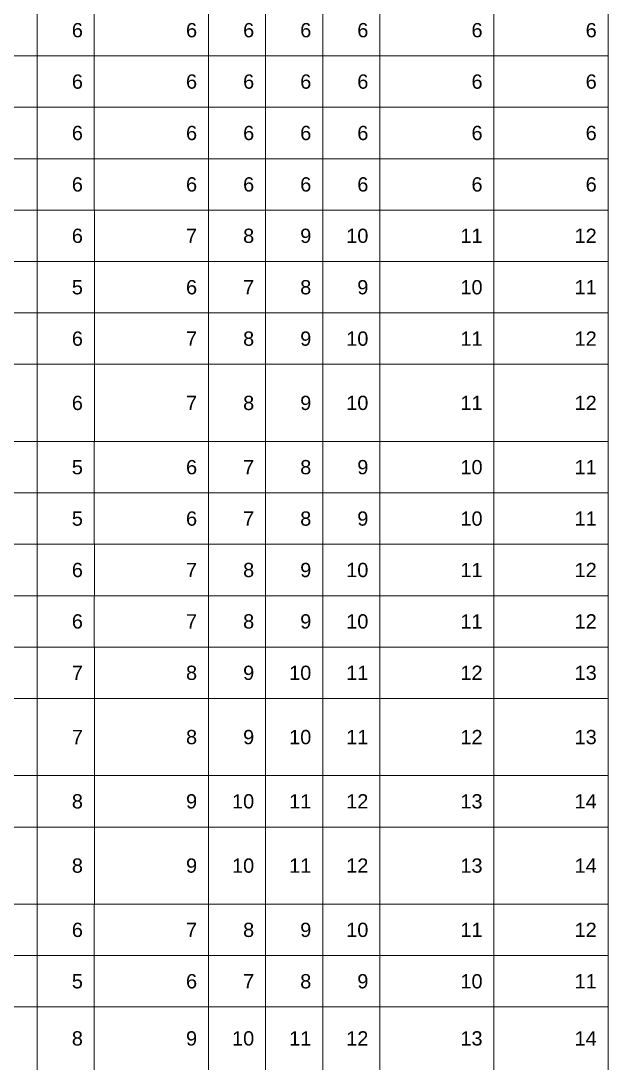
# Model space of a CAD drawing. Header units: millimetres. Extents: x -247377 to 927516, y -864259 to 155594.
# Drawn here: x -171207 to -166064, y 133856 to 142980 of the extents above; entities that cross this region are included whole.
import ezdxf
from ezdxf.enums import TextEntityAlignment as Align

# ---------------------------------------------------------------- set-up
doc = ezdxf.new("R2010")
doc.units = ezdxf.units.MM
doc.header["$MEASUREMENT"] = 0
for name, color, linetype, lineweight in [('kata_net khung', 3, 'Continuous', 20), ('kata_text', 7, 'Continuous', 30), ('NDC_S_VN TEXT', 7, 'Continuous', 20), ('NDC_Table', 3, 'Continuous', 20)]:
    doc.layers.add(name, color=color, linetype=linetype, lineweight=lineweight)
doc.styles.add('ARIAL', font='arial.ttf', dxfattribs={"width": 0.8})
doc.styles.add('kata_text', font='arial.ttf', dxfattribs={"width": 0.8})

# ---------------------------------------------------------------- blocks, each defined once
blk = doc.blocks.new('dang03')
at = {"layer": 'kata_net khung'}
for p, q in [((7405, 0), (7405, -900)), ((8405, 0), (8405, -900)), ((10405, 0), (10405, -900)), ((11405, 0), (11405, -900)), ((12405, 0), (12405, -900)), ((13405, 0), (13405, -900)), ((15405, 0), (15405, -900)), ((17405, 0), (17405, -900)), ((1405, -900), (17405, -900))]:
    blk.add_line(p, q, dxfattribs=at)
at = {"layer": 'kata_text', "style": 'kata_text'}
blk.add_attdef('09', text='', height=200, rotation=90, dxfattribs=at).set_placement((3073, -150), align=Align.MIDDLE_RIGHT)
for tag, p in [('10', (2205, -450)), ('07', (8205, -450)), ('06', (10205, -450)), ('05', (11205, -450)), ('04', (12205, -450)), ('03', (13205, -450)), ('02', (15205, -450)), ('01', (17205, -450))]:
    blk.add_attdef(tag, text='', height=250, dxfattribs=at).set_placement(p, align=Align.MIDDLE_RIGHT)
blk.add_attdef('08', text='', height=200, dxfattribs=at).set_placement((4920, -425), align=Align.MIDDLE_CENTER)
blk = doc.blocks.new('dang04')
at = {"layer": 'NDC_Table'}
for p, q in [((7405, 0), (7405, -900)), ((8405, 0), (8405, -900)), ((10405, 0), (10405, -900)), ((11405, 0), (11405, -900)), ((12405, 0), (12405, -900)), ((13405, 0), (13405, -900)), ((15405, 0), (15405, -900)), ((17405, 0), (17405, -900)), ((1405, -900), (17405, -900))]:
    blk.add_line(p, q, dxfattribs=at)
at = {"layer": 'NDC_S_VN TEXT', "style": 'ARIAL'}
for p in [(3073, -150), (6733, -150)]:
    blk.add_attdef('D03', text='', height=200, rotation=90, dxfattribs=at).set_placement(p, align=Align.MIDDLE_RIGHT)
for p in [(2205, -450), (8205, -450), (10205, -450), (11205, -450), (12205, -450), (13205, -450), (15205, -450), (17205, -450)]:
    blk.add_attdef('D03', text='', height=250, dxfattribs=at).set_placement(p, align=Align.MIDDLE_RIGHT)
blk.add_attdef('D03', text='', height=200, dxfattribs=at).set_placement((4920, -425), align=Align.MIDDLE_CENTER)
blk = doc.blocks.new('dang05')
at = {"layer": 'kata_net khung'}
for p, q in [((7405, 0), (7405, -900)), ((8405, 0), (8405, -900)), ((10405, 0), (10405, -900)), ((11405, 0), (11405, -900)), ((12405, 0), (12405, -900)), ((13405, 0), (13405, -900)), ((15405, 0), (15405, -900)), ((17405, 0), (17405, -900)), ((1405, -900), (17405, -900))]:
    blk.add_line(p, q, dxfattribs=at)
at = {"layer": 'kata_text', "style": 'kata_text'}
for tag, height, p in [('D03', 250, (2205, -450)), ('D03', 250, (8205, -450)), ('D03', 250, (10205, -450)), ('D03', 250, (11205, -450)), ('D03', 250, (12205, -450)), ('D03', 250, (13205, -450)), ('D03', 250, (15205, -450)), ('D03', 250, (17205, -450)), ('0000', 200, (4195, -654))]:
    blk.add_attdef(tag, text='', height=height, dxfattribs=at).set_placement(p, align=Align.MIDDLE_RIGHT)
blk.add_attdef('D03', text='', height=200, dxfattribs=at).set_placement((5020, -425), align=Align.MIDDLE_CENTER)
blk.add_attdef('1000', text='', height=200, rotation=90, dxfattribs=at).set_placement((5933, -173), align=Align.MIDDLE_RIGHT)
blk = doc.blocks.new('dang06')
at = {"layer": 'kata_net khung'}
for p, q in [((7405.3, 0), (7405.3, -900)), ((8405.3, 0), (8405.3, -900)), ((10405.3, 0), (10405.3, -900)), ((11405.3, 0), (11405.3, -900)), ((12405.3, 0), (12405.3, -900)), ((13405.3, 0), (13405.3, -900)), ((15405.3, 0), (15405.3, -900)), ((17405.3, 0), (17405.3, -900)), ((1405.3, -900), (17405.3, -900))]:
    blk.add_line(p, q, dxfattribs=at)
at = {"layer": 'kata_text', "style": 'kata_text'}
for tag, height, p in [('005', 150, (4327.4, -115.5)), ('001', 250, (2205.3, -450)), ('002', 200, (4031.1, -405.7)), ('006', 250, (8205.3, -450)), ('007', 250, (10205.3, -450)), ('008', 250, (11205.3, -450)), ('009', 250, (12205.3, -450)), ('010', 250, (13205.3, -449.7)), ('011', 250, (15205.3, -450)), ('012', 250, (17205.3, -450))]:
    blk.add_attdef(tag, text='', height=height, dxfattribs=at).set_placement(p, align=Align.MIDDLE_RIGHT)
blk.add_attdef('003', text='', height=200, dxfattribs=at).set_placement((4905.3, -450), align=Align.MIDDLE_CENTER)
blk.add_attdef('004', text='', height=200, rotation=38, dxfattribs=at).set_placement((5913.1, -350.2), align=Align.MIDDLE_RIGHT)
blk = doc.blocks.new('dang07')
at = {"layer": 'kata_net khung'}
for p, q in [((7405.3, 0), (7405.3, -900)), ((8405.3, 0), (8405.3, -900)), ((10405.3, 0), (10405.3, -900)), ((11405.3, 0), (11405.3, -900)), ((12405.3, 0), (12405.3, -900)), ((13405.3, 0), (13405.3, -900)), ((15405.3, 0), (15405.3, -900)), ((17405.3, 0), (17405.3, -900)), ((1405.3, -900), (17405.3, -900))]:
    blk.add_line(p, q, dxfattribs=at)
at = {"layer": 'kata_text', "style": 'kata_text'}
blk.add_attdef('002', text='', height=200, rotation=333, dxfattribs=at).set_placement((4027.3, -248.5), align=Align.MIDDLE_CENTER)
for tag, height, p in [('001', 250, (2205.3, -450)), ('005', 250, (8205.3, -450)), ('006', 250, (10205.3, -450)), ('007', 250, (11205.3, -450)), ('008', 250, (12205.3, -450)), ('009', 250, (13205.3, -449.7)), ('010', 250, (15205.3, -450)), ('011', 250, (17205.3, -450)), ('004', 150, (4001.5, -565.5))]:
    blk.add_attdef(tag, text='', height=height, dxfattribs=at).set_placement(p, align=Align.MIDDLE_RIGHT)
blk.add_attdef('003', text='', height=200, dxfattribs=at).set_placement((5350.8, -424.7), align=Align.MIDDLE_CENTER)
blk = doc.blocks.new('dang08')
at = {"layer": 'kata_net khung'}
for p, q in [((7405.3, 0), (7405.3, -900)), ((8405.3, 0), (8405.3, -900)), ((10405.3, 0), (10405.3, -900)), ((11405.3, 0), (11405.3, -900)), ((12405.3, 0), (12405.3, -900)), ((13405.3, 0), (13405.3, -900)), ((15405.3, 0), (15405.3, -900)), ((17405.3, 0), (17405.3, -900)), ((1405.3, -900), (17405.3, -900))]:
    blk.add_line(p, q, dxfattribs=at)
at = {"layer": 'kata_text', "style": 'kata_text'}
for tag, height, p in [('005', 150, (5960.5, -165.5)), ('001', 250, (2205.3, -450)), ('006', 250, (8205.3, -450)), ('007', 250, (10205.3, -450)), ('008', 250, (11205.3, -450)), ('009', 250, (12205.3, -450)), ('010', 250, (13205.3, -449.7)), ('011', 250, (15205.3, -450)), ('012', 250, (17205.3, -450))]:
    blk.add_attdef(tag, text='', height=height, dxfattribs=at).set_placement(p, align=Align.MIDDLE_RIGHT)
blk.add_attdef('002', text='', height=200, rotation=90, dxfattribs=at).set_placement((3429.4, -250), align=Align.MIDDLE_RIGHT)
blk.add_attdef('003', text='', height=200, dxfattribs=at).set_placement((4583.9, -418.6), align=Align.MIDDLE_CENTER)
blk.add_attdef('004', text='', height=200, rotation=333, dxfattribs=at).set_placement((5981.9, -603), align=Align.MIDDLE_CENTER)
blk = doc.blocks.new('dang08a')
at = {"layer": 'kata_net khung'}
for p, q in [((7405.3, 0), (7405.3, -1350)), ((8405.3, 0), (8405.3, -1350)), ((10405.3, 0), (10405.3, -1350)), ((11405.3, 0), (11405.3, -1350)), ((12405.3, 0), (12405.3, -1350)), ((13405.3, 0), (13405.3, -1350)), ((15405.3, 0), (15405.3, -1350)), ((17405.3, 0), (17405.3, -1350)), ((1405.3, -1350), (17405.3, -1350))]:
    blk.add_line(p, q, dxfattribs=at)
at = {"layer": 'kata_text', "style": 'kata_text'}
for tag, rotation, p in [('004', 27, (5981.9, -373.8)), ('002', 90, (3429.4, -900.1))]:
    blk.add_attdef(tag, text='', height=200, rotation=rotation, dxfattribs=at).set_placement(p, align=Align.MIDDLE_CENTER)
for tag, height, p in [('001', 250, (2205.3, -675)), ('005', 150, (6345.1, -615.5)), ('006', 250, (8205.3, -675)), ('007', 250, (10205.3, -675)), ('008', 250, (11205.3, -675)), ('009', 250, (12205.3, -675)), ('010', 250, (13205.3, -674.7)), ('011', 250, (15205.3, -675)), ('012', 250, (17205.3, -675))]:
    blk.add_attdef(tag, text='', height=height, dxfattribs=at).set_placement(p, align=Align.MIDDLE_RIGHT)
blk.add_attdef('003', text='', height=200, dxfattribs=at).set_placement((4583.9, -868.6), align=Align.MIDDLE_CENTER)
blk = doc.blocks.new('dang09')
at = {"layer": 'kata_net khung'}
for p, q in [((7405, 0), (7405, -900)), ((8405, 0), (8405, -900)), ((10405, 0), (10405, -900)), ((11405, 0), (11405, -900)), ((12405, 0), (12405, -900)), ((13405, 0), (13405, -900)), ((15405, 0), (15405, -900)), ((17405, 0), (17405, -900)), ((1405, -900), (17405, -900))]:
    blk.add_line(p, q, dxfattribs=at)
at = {"layer": 'kata_text', "style": 'kata_text'}
for tag, p in [('002', (3073, -450)), ('004', (6733, -699))]:
    blk.add_attdef(tag, text='', height=200, rotation=90, dxfattribs=at).set_placement(p, align=Align.MIDDLE_LEFT)
blk.add_attdef('003', text='', height=200, dxfattribs=at).set_placement((4920, -231), align=Align.MIDDLE_CENTER)
for tag, p in [('001', (2205, -450)), ('005', (8205, -450)), ('006', (10205, -450)), ('007', (11205, -450)), ('008', (12205, -450)), ('009', (13205, -450)), ('010', (15205, -450)), ('011', (17205, -450))]:
    blk.add_attdef(tag, text='', height=250, dxfattribs=at).set_placement(p, align=Align.MIDDLE_RIGHT)
blk = doc.blocks.new('dang10')
at = {"layer": 'kata_net khung'}
for p, q in [((7405.3, 0), (7405.3, -900)), ((8405.3, 0), (8405.3, -900)), ((10405.3, 0), (10405.3, -900)), ((11405.3, 0), (11405.3, -900)), ((12405.3, 0), (12405.3, -900)), ((13405.3, 0), (13405.3, -900)), ((15405.3, 0), (15405.3, -900)), ((17405.3, 0), (17405.3, -900)), ((1405.3, -900), (17405.3, -900))]:
    blk.add_line(p, q, dxfattribs=at)
at = {"layer": 'kata_text', "style": 'kata_text'}
for tag, height, p in [('005', 150, (4960.5, -165.5)), ('001', 250, (2205.3, -450)), ('006', 250, (8205.3, -450)), ('007', 250, (10205.3, -450)), ('008', 250, (11205.3, -450)), ('009', 250, (12205.3, -450)), ('010', 250, (13205.3, -449.7)), ('011', 250, (15205.3, -450)), ('012', 250, (17205.3, -450))]:
    blk.add_attdef(tag, text='', height=height, dxfattribs=at).set_placement(p, align=Align.MIDDLE_RIGHT)
blk.add_attdef('003', text='', height=200, rotation=333, dxfattribs=at).set_placement((5236.1, -304.5), align=Align.MIDDLE_CENTER)
for tag, p in [('002', (4138.4, -418.6)), ('004', (6138.4, -588.4))]:
    blk.add_attdef(tag, text='', height=200, dxfattribs=at).set_placement(p, align=Align.MIDDLE_CENTER)
blk = doc.blocks.new('dang11')
at = {"layer": 'kata_net khung'}
for p, q in [((7405, 0), (7405, -900)), ((8405, 0), (8405, -900)), ((10405, 0), (10405, -900)), ((11405, 0), (11405, -900)), ((12405, 0), (12405, -900)), ((13405, 0), (13405, -900)), ((15405, 0), (15405, -900)), ((17405, 0), (17405, -900)), ((1405, -900), (17405, -900))]:
    blk.add_line(p, q, dxfattribs=at)
at = {"layer": 'kata_text', "style": 'kata_text'}
blk.add_attdef('002', text='', height=200, rotation=90, dxfattribs=at).set_placement((3429, -75), align=Align.MIDDLE_RIGHT)
for tag, p in [('001', (2205, -450)), ('006', (8205, -450)), ('007', (10205, -450)), ('008', (11205, -450)), ('009', (12205, -450)), ('010', (13205, -450)), ('011', (15205, -450)), ('012', (17205, -450))]:
    blk.add_attdef(tag, text='', height=250, dxfattribs=at).set_placement(p, align=Align.MIDDLE_RIGHT)
blk.add_attdef('003', text='', height=200, dxfattribs=at).set_placement((4584, -312), align=Align.MIDDLE_CENTER)
blk.add_attdef('004', text='', height=200, rotation=346, dxfattribs=at).set_placement((5873, -496), align=Align.MIDDLE_CENTER)
blk.add_attdef('005', text='', height=200, rotation=90, dxfattribs=at).set_placement((6823, -846), align=Align.MIDDLE_LEFT)
blk = doc.blocks.new('dang12')
at = {"layer": 'kata_net khung'}
for p, q in [((7405.3, 0), (7405.3, -900)), ((8405.3, 0), (8405.3, -900)), ((10405.3, 0), (10405.3, -900)), ((11405.3, 0), (11405.3, -900)), ((12405.3, 0), (12405.3, -900)), ((13405.3, 0), (13405.3, -900)), ((15405.3, 0), (15405.3, -900)), ((17405.3, 0), (17405.3, -900)), ((1405.3, -900), (17405.3, -900))]:
    blk.add_line(p, q, dxfattribs=at)
at = {"layer": 'kata_text', "style": 'kata_text'}
blk.add_attdef('002', text='', height=200, rotation=90, dxfattribs=at).set_placement((3429.4, -115), align=Align.MIDDLE_RIGHT)
for tag, height, p in [('006', 150, (5004.3, -98.9)), ('001', 250, (2205.3, -450)), ('007', 250, (8205.3, -450)), ('008', 250, (10205.3, -450)), ('009', 250, (11205.3, -450)), ('010', 250, (12205.3, -450)), ('011', 250, (13205.3, -449.7)), ('012', 250, (15205.3, -450)), ('013', 250, (17205.3, -450))]:
    blk.add_attdef(tag, text='', height=height, dxfattribs=at).set_placement(p, align=Align.MIDDLE_RIGHT)
for tag, p in [('003', (4210.8, -352)), ('005', (6253.6, -635.9))]:
    blk.add_attdef(tag, text='', height=200, dxfattribs=at).set_placement(p, align=Align.MIDDLE_CENTER)
blk.add_attdef('004', text='', height=200, rotation=332, dxfattribs=at).set_placement((5414.7, -381), align=Align.MIDDLE_CENTER)
blk = doc.blocks.new('dang12a')
at = {"layer": 'kata_net khung'}
for p, q in [((7405.3, 0), (7405.3, -1350)), ((8405.3, 0), (8405.3, -1350)), ((10405.3, 0), (10405.3, -1350)), ((11405.3, 0), (11405.3, -1350)), ((12405.3, 0), (12405.3, -1350)), ((13405.3, 0), (13405.3, -1350)), ((15405.3, 0), (15405.3, -1350)), ((17405.3, 0), (17405.3, -1350)), ((1405.3, -1350), (17405.3, -1350))]:
    blk.add_line(p, q, dxfattribs=at)
at = {"layer": 'kata_text', "style": 'kata_text'}
for tag, rotation, p in [('004', 27, (5224.5, -372.6)), ('002', 90, (3429.4, -952.6))]:
    blk.add_attdef(tag, text='', height=200, rotation=rotation, dxfattribs=at).set_placement(p, align=Align.MIDDLE_CENTER)
for tag, p in [('005', (6253.6, -349.4)), ('003', (4210.8, -977))]:
    blk.add_attdef(tag, text='', height=200, dxfattribs=at).set_placement(p, align=Align.MIDDLE_CENTER)
for tag, height, p in [('001', 250, (2205.3, -675)), ('007', 250, (8205.3, -675)), ('008', 250, (10205.3, -675)), ('009', 250, (11205.3, -675)), ('010', 250, (12205.3, -675)), ('011', 250, (13205.3, -674.7)), ('012', 250, (15205.3, -675)), ('013', 250, (17205.3, -675)), ('006', 150, (5368.1, -723.9))]:
    blk.add_attdef(tag, text='', height=height, dxfattribs=at).set_placement(p, align=Align.MIDDLE_RIGHT)
blk = doc.blocks.new('dang13')
at = {"layer": 'kata_net khung'}
for p, q in [((7405.3, 0), (7405.3, -900)), ((8405.3, 0), (8405.3, -900)), ((10405.3, 0), (10405.3, -900)), ((11405.3, 0), (11405.3, -900)), ((12405.3, 0), (12405.3, -900)), ((13405.3, 0), (13405.3, -900)), ((15405.3, 0), (15405.3, -900)), ((17405.3, 0), (17405.3, -900)), ((1405.3, -900), (17405.3, -900))]:
    blk.add_line(p, q, dxfattribs=at)
at = {"layer": 'kata_text', "style": 'kata_text'}
for tag, rotation, p in [('002', 90, (3196.3, -131.6)), ('004', 322, (4502.8, -779.1))]:
    blk.add_attdef(tag, text='', height=200, rotation=rotation, dxfattribs=at).set_placement(p, align=Align.MIDDLE_RIGHT)
for tag, height, p in [('007', 150, (4327.4, -115.5)), ('001', 250, (2205.3, -450)), ('003', 200, (4031.1, -356.1)), ('008', 250, (8205.3, -450)), ('009', 250, (10205.3, -450)), ('010', 250, (11205.3, -450)), ('011', 250, (12205.3, -450)), ('012', 250, (13205.3, -449.7)), ('013', 250, (15205.3, -450)), ('014', 250, (17205.3, -450))]:
    blk.add_attdef(tag, text='', height=height, dxfattribs=at).set_placement(p, align=Align.MIDDLE_RIGHT)
blk.add_attdef('005', text='', height=200, dxfattribs=at).set_placement((4905.3, -450), align=Align.MIDDLE_CENTER)
blk.add_attdef('006', text='', height=200, dxfattribs=at).set_placement((5854.4, -356.1), align=Align.MIDDLE_LEFT)
blk = doc.blocks.new('dang13a')
at = {"layer": 'kata_net khung'}
for p, q in [((7405.3, 0), (7405.3, -1350)), ((8405.3, 0), (8405.3, -1350)), ((10405.3, 0), (10405.3, -1350)), ((11405.3, 0), (11405.3, -1350)), ((12405.3, 0), (12405.3, -1350)), ((13405.3, 0), (13405.3, -1350)), ((15405.3, 0), (15405.3, -1350)), ((17405.3, 0), (17405.3, -1350)), ((1405.3, -1350), (17405.3, -1350))]:
    blk.add_line(p, q, dxfattribs=at)
at = {"layer": 'kata_text', "style": 'kata_text'}
blk.add_attdef('004', text='', height=200, rotation=38, dxfattribs=at).set_placement((4440.6, -237), align=Align.MIDDLE_RIGHT)
blk.add_attdef('005', text='', height=200, dxfattribs=at).set_placement((4905.3, -394.4), align=Align.MIDDLE_CENTER)
for tag, height, p in [('001', 250, (2205.3, -675)), ('008', 250, (8205.3, -675)), ('009', 250, (10205.3, -675)), ('010', 250, (11205.3, -675)), ('011', 250, (12205.3, -675)), ('012', 250, (13205.3, -674.7)), ('013', 250, (15205.3, -675)), ('014', 250, (17205.3, -675)), ('007', 150, (4615.1, -665.5)), ('003', 200, (4031.1, -906.1))]:
    blk.add_attdef(tag, text='', height=height, dxfattribs=at).set_placement(p, align=Align.MIDDLE_RIGHT)
blk.add_attdef('002', text='', height=200, rotation=90, dxfattribs=at).set_placement((3196.3, -901.1), align=Align.MIDDLE_CENTER)
blk.add_attdef('006', text='', height=200, dxfattribs=at).set_placement((5854.4, -906.1), align=Align.MIDDLE_LEFT)
blk = doc.blocks.new('dang14')
at = {"layer": 'kata_net khung'}
for p, q in [((7405, 0), (7405, -900)), ((8405, 0), (8405, -900)), ((10405, 0), (10405, -900)), ((11405, 0), (11405, -900)), ((12405, 0), (12405, -900)), ((13405, 0), (13405, -900)), ((15405, 0), (15405, -900)), ((17405, 0), (17405, -900)), ((1405, -900), (17405, -900))]:
    blk.add_line(p, q, dxfattribs=at)
at = {"layer": 'kata_text', "style": 'kata_text'}
for tag, p in [('001', (2205, -450)), ('006', (8205, -450)), ('007', (10205, -450)), ('008', (11205, -450)), ('009', (12205, -450)), ('010', (13205, -450)), ('011', (15205, -450)), ('012', (17205, -450))]:
    blk.add_attdef(tag, text='', height=250, dxfattribs=at).set_placement(p, align=Align.MIDDLE_RIGHT)
for tag, rotation, p in [('003', 14, (4561, -463)), ('004', 346, (5873, -496))]:
    blk.add_attdef(tag, text='', height=200, rotation=rotation, dxfattribs=at).set_placement(p, align=Align.MIDDLE_CENTER)
for tag, p in [('002', (3429, -840)), ('005', (6823, -846))]:
    blk.add_attdef(tag, text='', height=200, rotation=90, dxfattribs=at).set_placement(p, align=Align.MIDDLE_LEFT)
blk = doc.blocks.new('dang15')
at = {"layer": 'kata_net khung'}
for p, q in [((7405, 0), (7405, -900)), ((8405, 0), (8405, -900)), ((10405, 0), (10405, -900)), ((11405, 0), (11405, -900)), ((12405, 0), (12405, -900)), ((13405, 0), (13405, -900)), ((15405, 0), (15405, -900)), ((17405, 0), (17405, -900)), ((1405, -900), (17405, -900))]:
    blk.add_line(p, q, dxfattribs=at)
at = {"layer": 'kata_text', "style": 'kata_text'}
for tag, p in [('001', (2205, -450)), ('005', (8205, -450)), ('006', (10205, -450)), ('007', (11205, -450)), ('008', (12205, -450)), ('009', (13205, -450)), ('010', (15205, -450)), ('011', (17205, -450))]:
    blk.add_attdef(tag, text='', height=250, dxfattribs=at).set_placement(p, align=Align.MIDDLE_RIGHT)
for tag, rotation, p in [('002', 324, (3553, -476)), ('004', 36, (6234, -473))]:
    blk.add_attdef(tag, text='', height=200, rotation=rotation, dxfattribs=at).set_placement(p, align=Align.MIDDLE_CENTER)
blk.add_attdef('003', text='', height=200, dxfattribs=at).set_placement((4920, -469), align=Align.MIDDLE_CENTER)
blk = doc.blocks.new('dang16')
at = {"layer": 'kata_net khung'}
for p, q in [((7405, 0), (7405, -1350)), ((8405, 0), (8405, -1350)), ((10405, 0), (10405, -1350)), ((11405, 0), (11405, -1350)), ((12405, 0), (12405, -1350)), ((13405, 0), (13405, -1350)), ((15405, 0), (15405, -1350)), ((17405, 0), (17405, -1350))]:
    blk.add_line(p, q, dxfattribs=at)
at = {"layer": 'kata_text', "style": 'kata_text'}
for tag, height, p in [('007', 150, (5586, -218)), ('006', 200, (6141, -297)), ('005', 200, (3704, -642)), ('003', 200, (6141, -1038)), ('002', 150, (5591, -1138))]:
    blk.add_attdef(tag, text='', height=height, rotation=90, dxfattribs=at).set_placement(p, align=Align.MIDDLE_CENTER)
for tag, p in [('001', (2205, -550)), ('008', (8205, -550)), ('009', (10205, -550)), ('010', (11205, -550)), ('011', (12205, -550)), ('012', (13205, -550)), ('013', (15205, -550)), ('014', (17205, -550))]:
    blk.add_attdef(tag, text='', height=250, dxfattribs=at).set_placement(p, align=Align.MIDDLE_RIGHT)
blk.add_attdef('004', text='', height=200, dxfattribs=at).set_placement((5070, -696), align=Align.MIDDLE_CENTER)
blk = doc.blocks.new('dang02a')
at = {"layer": 'kata_net khung'}
for p, q in [((7405, 0), (7405, -900)), ((8405, 0), (8405, -900)), ((10405, 0), (10405, -900)), ((11405, 0), (11405, -900)), ((12405, 0), (12405, -900)), ((13405, 0), (13405, -900)), ((15405, 0), (15405, -900)), ((17405, 0), (17405, -900)), ((1405, -900), (17405, -900))]:
    blk.add_line(p, q, dxfattribs=at)
at = {"layer": 'kata_text', "style": 'kata_text'}
for p in [(2205, -450), (8205, -450), (10205, -450), (11205, -450), (12205, -450), (13205, -450), (15205, -450), (17205, -450)]:
    blk.add_attdef('D03', text='', height=250, dxfattribs=at).set_placement(p, align=Align.MIDDLE_RIGHT)
for p in [(3073, -699), (6733, -699)]:
    blk.add_attdef('D03', text='', height=200, rotation=90, dxfattribs=at).set_placement(p, align=Align.MIDDLE_LEFT)
blk.add_attdef('D03', text='', height=200, dxfattribs=at).set_placement((4920, -425), align=Align.MIDDLE_CENTER)
blk = doc.blocks.new('dang09a')
at = {"layer": 'kata_net khung'}
for p, q in [((7405, 0), (7405, -900)), ((8405, 0), (8405, -900)), ((10405, 0), (10405, -900)), ((11405, 0), (11405, -900)), ((12405, 0), (12405, -900)), ((13405, 0), (13405, -900)), ((15405, 0), (15405, -900)), ((17405, 0), (17405, -900)), ((1405, -900), (17405, -900))]:
    blk.add_line(p, q, dxfattribs=at)
at = {"layer": 'kata_text', "style": 'kata_text'}
for tag, p in [('002', (3073, -450)), ('004', (6733, -699))]:
    blk.add_attdef(tag, text='', height=200, rotation=90, dxfattribs=at).set_placement(p, align=Align.MIDDLE_LEFT)
blk.add_attdef('003', text='', height=200, dxfattribs=at).set_placement((4920, -231), align=Align.MIDDLE_CENTER)
for tag, p in [('001', (2205, -450)), ('005', (8205, -450)), ('006', (10205, -450)), ('007', (11205, -450)), ('008', (12205, -450)), ('009', (13205, -450)), ('010', (15205, -450)), ('011', (17205, -450))]:
    blk.add_attdef(tag, text='', height=250, dxfattribs=at).set_placement(p, align=Align.MIDDLE_RIGHT)

msp = doc.modelspace()

# ---------------------------------------------------------------- block references
ref = msp.add_blockref('dang02a', (-174766.3, 143123.2), dxfattribs=dict(xscale=0.5, yscale=0.5, zscale=0.5))
ref.add_attrib('D03', '6', dxfattribs={"layer": 'NDC_S_VN TEXT', "height": 125, "style": 'ARIAL'}).set_placement((-170663.7, 142898.2), align=Align.MIDDLE_RIGHT)
ref.add_attrib('D03', '6', dxfattribs={"layer": 'NDC_S_VN TEXT', "height": 125, "style": 'ARIAL'}).set_placement((-169663.7, 142898.2), align=Align.MIDDLE_RIGHT)
ref.add_attrib('D03', '6', dxfattribs={"layer": 'NDC_S_VN TEXT', "height": 125, "style": 'ARIAL'}).set_placement((-169163.7, 142898.2), align=Align.MIDDLE_RIGHT)
ref.add_attrib('D03', '6', dxfattribs={"layer": 'NDC_S_VN TEXT', "height": 125, "style": 'ARIAL'}).set_placement((-168663.7, 142898.2), align=Align.MIDDLE_RIGHT)
ref.add_attrib('D03', '6', dxfattribs={"layer": 'NDC_S_VN TEXT', "height": 125, "style": 'ARIAL'}).set_placement((-168163.7, 142898.3), align=Align.MIDDLE_RIGHT)
ref.add_attrib('D03', '6', dxfattribs={"layer": 'NDC_S_VN TEXT', "height": 125, "style": 'ARIAL'}).set_placement((-167163.7, 142898.2), align=Align.MIDDLE_RIGHT)
ref.add_attrib('D03', '6', dxfattribs={"layer": 'NDC_S_VN TEXT', "height": 125, "style": 'ARIAL'}).set_placement((-166163.7, 142898.2), align=Align.MIDDLE_RIGHT)
ref = msp.add_blockref('dang09a', (-174766.3, 138848.2), dxfattribs=dict(xscale=0.5, yscale=0.5, zscale=0.5))
ref.add_attrib('005', '5', dxfattribs={"layer": 'NDC_S_VN TEXT', "height": 125, "style": 'ARIAL'}).set_placement((-170663.7, 138623.2), align=Align.MIDDLE_RIGHT)
ref.add_attrib('006', '6', dxfattribs={"layer": 'NDC_S_VN TEXT', "height": 125, "style": 'ARIAL'}).set_placement((-169663.7, 138623.2), align=Align.MIDDLE_RIGHT)
ref.add_attrib('007', '7', dxfattribs={"layer": 'NDC_S_VN TEXT', "height": 125, "style": 'ARIAL'}).set_placement((-169163.7, 138623.2), align=Align.MIDDLE_RIGHT)
ref.add_attrib('008', '8', dxfattribs={"layer": 'NDC_S_VN TEXT', "height": 125, "style": 'ARIAL'}).set_placement((-168663.7, 138623.2), align=Align.MIDDLE_RIGHT)
ref.add_attrib('009', '9', dxfattribs={"layer": 'NDC_S_VN TEXT', "height": 125, "style": 'ARIAL'}).set_placement((-168163.7, 138623.3), align=Align.MIDDLE_RIGHT)
ref.add_attrib('010', '10', dxfattribs={"layer": 'NDC_S_VN TEXT', "height": 125, "style": 'ARIAL'}).set_placement((-167163.7, 138623.2), align=Align.MIDDLE_RIGHT)
ref.add_attrib('011', '11', dxfattribs={"layer": 'NDC_S_VN TEXT', "height": 125, "style": 'ARIAL'}).set_placement((-166163.7, 138623.2), align=Align.MIDDLE_RIGHT)
at = {"layer": 'NDC_S_VN TEXT'}
ref = msp.add_blockref('dang08a', (-174766.3, 139973.2), dxfattribs=dict(at, xscale=0.5, yscale=0.5, zscale=0.5))
ref.add_attrib('006', '6', dxfattribs={"height": 125, "style": 'ARIAL'}).set_placement((-170663.7, 139635.7), align=Align.MIDDLE_RIGHT)
ref.add_attrib('007', '7', dxfattribs={"height": 125, "style": 'ARIAL'}).set_placement((-169663.7, 139635.7), align=Align.MIDDLE_RIGHT)
ref.add_attrib('008', '8', dxfattribs={"height": 125, "style": 'ARIAL'}).set_placement((-169163.7, 139635.7), align=Align.MIDDLE_RIGHT)
ref.add_attrib('009', '9', dxfattribs={"height": 125, "style": 'ARIAL'}).set_placement((-168663.7, 139635.7), align=Align.MIDDLE_RIGHT)
ref.add_attrib('010', '10', dxfattribs={"height": 125, "style": 'ARIAL'}).set_placement((-168163.7, 139635.8), align=Align.MIDDLE_RIGHT)
ref.add_attrib('011', '11', dxfattribs={"height": 125, "style": 'ARIAL'}).set_placement((-167163.7, 139635.7), align=Align.MIDDLE_RIGHT)
ref.add_attrib('012', '12', dxfattribs={"height": 125, "style": 'ARIAL'}).set_placement((-166163.7, 139635.7), align=Align.MIDDLE_RIGHT)
ref = msp.add_blockref('dang03', (-174766.3, 142673.2), dxfattribs=dict(at, xscale=0.5, yscale=0.5, zscale=0.5))
ref.add_attrib('07', '6', dxfattribs={"height": 125, "style": 'ARIAL'}).set_placement((-170663.7, 142448.2), align=Align.MIDDLE_RIGHT)
ref.add_attrib('06', '6', dxfattribs={"height": 125, "style": 'ARIAL'}).set_placement((-169663.7, 142448.2), align=Align.MIDDLE_RIGHT)
ref.add_attrib('05', '6', dxfattribs={"height": 125, "style": 'ARIAL'}).set_placement((-169163.7, 142448.2), align=Align.MIDDLE_RIGHT)
ref.add_attrib('04', '6', dxfattribs={"height": 125, "style": 'ARIAL'}).set_placement((-168663.7, 142448.2), align=Align.MIDDLE_RIGHT)
ref.add_attrib('03', '6', dxfattribs={"height": 125, "style": 'ARIAL'}).set_placement((-168163.7, 142448.3), align=Align.MIDDLE_RIGHT)
ref.add_attrib('02', '6', dxfattribs={"height": 125, "style": 'ARIAL'}).set_placement((-167163.7, 142448.2), align=Align.MIDDLE_RIGHT)
ref.add_attrib('01', '6', dxfattribs={"height": 125, "style": 'ARIAL'}).set_placement((-166163.7, 142448.2), align=Align.MIDDLE_RIGHT)
ref = msp.add_blockref('dang04', (-174766.3, 142223.2), dxfattribs=dict(at, xscale=0.5, yscale=0.5, zscale=0.5))
ref.add_attrib('D03', '6', dxfattribs={"height": 125, "style": 'ARIAL'}).set_placement((-170663.7, 141998.2), align=Align.MIDDLE_RIGHT)
ref.add_attrib('D03', '6', dxfattribs={"height": 125, "style": 'ARIAL'}).set_placement((-169663.7, 141998.2), align=Align.MIDDLE_RIGHT)
ref.add_attrib('D03', '6', dxfattribs={"height": 125, "style": 'ARIAL'}).set_placement((-169163.7, 141998.2), align=Align.MIDDLE_RIGHT)
ref.add_attrib('D03', '6', dxfattribs={"height": 125, "style": 'ARIAL'}).set_placement((-168663.7, 141998.2), align=Align.MIDDLE_RIGHT)
ref.add_attrib('D03', '6', dxfattribs={"height": 125, "style": 'ARIAL'}).set_placement((-168163.7, 141998.3), align=Align.MIDDLE_RIGHT)
ref.add_attrib('D03', '6', dxfattribs={"height": 125, "style": 'ARIAL'}).set_placement((-167163.7, 141998.2), align=Align.MIDDLE_RIGHT)
ref.add_attrib('D03', '6', dxfattribs={"height": 125, "style": 'ARIAL'}).set_placement((-166163.7, 141998.2), align=Align.MIDDLE_RIGHT)
ref = msp.add_blockref('dang05', (-174766.3, 141773.2), dxfattribs=dict(at, xscale=0.5, yscale=0.5, zscale=0.5))
ref.add_attrib('D03', '6', dxfattribs={"height": 125, "style": 'ARIAL'}).set_placement((-170663.7, 141548.2), align=Align.MIDDLE_RIGHT)
ref.add_attrib('D03', '6', dxfattribs={"height": 125, "style": 'ARIAL'}).set_placement((-169663.7, 141548.2), align=Align.MIDDLE_RIGHT)
ref.add_attrib('D03', '6', dxfattribs={"height": 125, "style": 'ARIAL'}).set_placement((-169163.7, 141548.2), align=Align.MIDDLE_RIGHT)
ref.add_attrib('D03', '6', dxfattribs={"height": 125, "style": 'ARIAL'}).set_placement((-168663.7, 141548.2), align=Align.MIDDLE_RIGHT)
ref.add_attrib('D03', '6', dxfattribs={"height": 125, "style": 'ARIAL'}).set_placement((-168163.7, 141548.3), align=Align.MIDDLE_RIGHT)
ref.add_attrib('D03', '6', dxfattribs={"height": 125, "style": 'ARIAL'}).set_placement((-167163.7, 141548.2), align=Align.MIDDLE_RIGHT)
ref.add_attrib('D03', '6', dxfattribs={"height": 125, "style": 'ARIAL'}).set_placement((-166163.7, 141548.2), align=Align.MIDDLE_RIGHT)
ref = msp.add_blockref('dang06', (-174766.3, 141323.2), dxfattribs=dict(at, xscale=0.5, yscale=0.5, zscale=0.5))
ref.add_attrib('006', '6', dxfattribs={"height": 125, "style": 'ARIAL'}).set_placement((-170663.7, 141098.2), align=Align.MIDDLE_RIGHT)
ref.add_attrib('007', '7', dxfattribs={"height": 125, "style": 'ARIAL'}).set_placement((-169663.7, 141098.2), align=Align.MIDDLE_RIGHT)
ref.add_attrib('008', '8', dxfattribs={"height": 125, "style": 'ARIAL'}).set_placement((-169163.7, 141098.2), align=Align.MIDDLE_RIGHT)
ref.add_attrib('009', '9', dxfattribs={"height": 125, "style": 'ARIAL'}).set_placement((-168663.7, 141098.2), align=Align.MIDDLE_RIGHT)
ref.add_attrib('010', '10', dxfattribs={"height": 125, "style": 'ARIAL'}).set_placement((-168163.7, 141098.3), align=Align.MIDDLE_RIGHT)
ref.add_attrib('011', '11', dxfattribs={"height": 125, "style": 'ARIAL'}).set_placement((-167163.7, 141098.2), align=Align.MIDDLE_RIGHT)
ref.add_attrib('012', '12', dxfattribs={"height": 125, "style": 'ARIAL'}).set_placement((-166163.7, 141098.2), align=Align.MIDDLE_RIGHT)
ref = msp.add_blockref('dang07', (-174766.3, 140873.2), dxfattribs=dict(at, xscale=0.5, yscale=0.5, zscale=0.5))
ref.add_attrib('005', '5', dxfattribs={"height": 125, "style": 'ARIAL'}).set_placement((-170663.7, 140648.2), align=Align.MIDDLE_RIGHT)
ref.add_attrib('006', '6', dxfattribs={"height": 125, "style": 'ARIAL'}).set_placement((-169663.7, 140648.2), align=Align.MIDDLE_RIGHT)
ref.add_attrib('007', '7', dxfattribs={"height": 125, "style": 'ARIAL'}).set_placement((-169163.7, 140648.2), align=Align.MIDDLE_RIGHT)
ref.add_attrib('008', '8', dxfattribs={"height": 125, "style": 'ARIAL'}).set_placement((-168663.7, 140648.2), align=Align.MIDDLE_RIGHT)
ref.add_attrib('009', '9', dxfattribs={"height": 125, "style": 'ARIAL'}).set_placement((-168163.7, 140648.3), align=Align.MIDDLE_RIGHT)
ref.add_attrib('010', '10', dxfattribs={"height": 125, "style": 'ARIAL'}).set_placement((-167163.7, 140648.2), align=Align.MIDDLE_RIGHT)
ref.add_attrib('011', '11', dxfattribs={"height": 125, "style": 'ARIAL'}).set_placement((-166163.7, 140648.2), align=Align.MIDDLE_RIGHT)
ref = msp.add_blockref('dang08', (-174766.3, 140423.2), dxfattribs=dict(at, xscale=0.5, yscale=0.5, zscale=0.5))
ref.add_attrib('006', '6', dxfattribs={"height": 125, "style": 'ARIAL'}).set_placement((-170663.7, 140198.2), align=Align.MIDDLE_RIGHT)
ref.add_attrib('007', '7', dxfattribs={"height": 125, "style": 'ARIAL'}).set_placement((-169663.7, 140198.2), align=Align.MIDDLE_RIGHT)
ref.add_attrib('008', '8', dxfattribs={"height": 125, "style": 'ARIAL'}).set_placement((-169163.7, 140198.2), align=Align.MIDDLE_RIGHT)
ref.add_attrib('009', '9', dxfattribs={"height": 125, "style": 'ARIAL'}).set_placement((-168663.7, 140198.2), align=Align.MIDDLE_RIGHT)
ref.add_attrib('010', '10', dxfattribs={"height": 125, "style": 'ARIAL'}).set_placement((-168163.7, 140198.3), align=Align.MIDDLE_RIGHT)
ref.add_attrib('011', '11', dxfattribs={"height": 125, "style": 'ARIAL'}).set_placement((-167163.7, 140198.2), align=Align.MIDDLE_RIGHT)
ref.add_attrib('012', '12', dxfattribs={"height": 125, "style": 'ARIAL'}).set_placement((-166163.7, 140198.2), align=Align.MIDDLE_RIGHT)
ref = msp.add_blockref('dang12a', (-174766.3, 137048.2), dxfattribs=dict(at, xscale=0.5, yscale=0.5, zscale=0.5))
ref.add_attrib('007', '7', dxfattribs={"height": 125, "style": 'ARIAL'}).set_placement((-170663.7, 136710.7), align=Align.MIDDLE_RIGHT)
ref.add_attrib('008', '8', dxfattribs={"height": 125, "style": 'ARIAL'}).set_placement((-169663.7, 136710.7), align=Align.MIDDLE_RIGHT)
ref.add_attrib('009', '9', dxfattribs={"height": 125, "style": 'ARIAL'}).set_placement((-169163.7, 136710.7), align=Align.MIDDLE_RIGHT)
ref.add_attrib('010', '10', dxfattribs={"height": 125, "style": 'ARIAL'}).set_placement((-168663.7, 136710.7), align=Align.MIDDLE_RIGHT)
ref.add_attrib('011', '11', dxfattribs={"height": 125, "style": 'ARIAL'}).set_placement((-168163.7, 136710.8), align=Align.MIDDLE_RIGHT)
ref.add_attrib('012', '12', dxfattribs={"height": 125, "style": 'ARIAL'}).set_placement((-167163.7, 136710.7), align=Align.MIDDLE_RIGHT)
ref.add_attrib('013', '13', dxfattribs={"height": 125, "style": 'ARIAL'}).set_placement((-166163.7, 136710.7), align=Align.MIDDLE_RIGHT)
ref = msp.add_blockref('dang09', (-174766.3, 139298.2), dxfattribs=dict(at, xscale=0.5, yscale=0.5, zscale=0.5))
ref.add_attrib('005', '5', dxfattribs={"height": 125, "style": 'ARIAL'}).set_placement((-170663.7, 139073.2), align=Align.MIDDLE_RIGHT)
ref.add_attrib('006', '6', dxfattribs={"height": 125, "style": 'ARIAL'}).set_placement((-169663.7, 139073.2), align=Align.MIDDLE_RIGHT)
ref.add_attrib('007', '7', dxfattribs={"height": 125, "style": 'ARIAL'}).set_placement((-169163.7, 139073.2), align=Align.MIDDLE_RIGHT)
ref.add_attrib('008', '8', dxfattribs={"height": 125, "style": 'ARIAL'}).set_placement((-168663.7, 139073.2), align=Align.MIDDLE_RIGHT)
ref.add_attrib('009', '9', dxfattribs={"height": 125, "style": 'ARIAL'}).set_placement((-168163.7, 139073.3), align=Align.MIDDLE_RIGHT)
ref.add_attrib('010', '10', dxfattribs={"height": 125, "style": 'ARIAL'}).set_placement((-167163.7, 139073.2), align=Align.MIDDLE_RIGHT)
ref.add_attrib('011', '11', dxfattribs={"height": 125, "style": 'ARIAL'}).set_placement((-166163.7, 139073.2), align=Align.MIDDLE_RIGHT)
ref = msp.add_blockref('dang10', (-174766.3, 138398.2), dxfattribs=dict(at, xscale=0.5, yscale=0.5, zscale=0.5))
ref.add_attrib('006', '6', dxfattribs={"height": 125, "style": 'ARIAL'}).set_placement((-170663.7, 138173.2), align=Align.MIDDLE_RIGHT)
ref.add_attrib('007', '7', dxfattribs={"height": 125, "style": 'ARIAL'}).set_placement((-169663.7, 138173.2), align=Align.MIDDLE_RIGHT)
ref.add_attrib('008', '8', dxfattribs={"height": 125, "style": 'ARIAL'}).set_placement((-169163.7, 138173.2), align=Align.MIDDLE_RIGHT)
ref.add_attrib('009', '9', dxfattribs={"height": 125, "style": 'ARIAL'}).set_placement((-168663.7, 138173.2), align=Align.MIDDLE_RIGHT)
ref.add_attrib('010', '10', dxfattribs={"height": 125, "style": 'ARIAL'}).set_placement((-168163.7, 138173.3), align=Align.MIDDLE_RIGHT)
ref.add_attrib('011', '11', dxfattribs={"height": 125, "style": 'ARIAL'}).set_placement((-167163.7, 138173.2), align=Align.MIDDLE_RIGHT)
ref.add_attrib('012', '12', dxfattribs={"height": 125, "style": 'ARIAL'}).set_placement((-166163.7, 138173.2), align=Align.MIDDLE_RIGHT)
ref = msp.add_blockref('dang11', (-174766.3, 137948.2), dxfattribs=dict(at, xscale=0.5, yscale=0.5, zscale=0.5))
ref.add_attrib('006', '6', dxfattribs={"height": 125, "style": 'ARIAL'}).set_placement((-170663.7, 137723.2), align=Align.MIDDLE_RIGHT)
ref.add_attrib('007', '7', dxfattribs={"height": 125, "style": 'ARIAL'}).set_placement((-169663.7, 137723.2), align=Align.MIDDLE_RIGHT)
ref.add_attrib('008', '8', dxfattribs={"height": 125, "style": 'ARIAL'}).set_placement((-169163.7, 137723.2), align=Align.MIDDLE_RIGHT)
ref.add_attrib('009', '9', dxfattribs={"height": 125, "style": 'ARIAL'}).set_placement((-168663.7, 137723.2), align=Align.MIDDLE_RIGHT)
ref.add_attrib('010', '10', dxfattribs={"height": 125, "style": 'ARIAL'}).set_placement((-168163.7, 137723.3), align=Align.MIDDLE_RIGHT)
ref.add_attrib('011', '11', dxfattribs={"height": 125, "style": 'ARIAL'}).set_placement((-167163.7, 137723.2), align=Align.MIDDLE_RIGHT)
ref.add_attrib('012', '12', dxfattribs={"height": 125, "style": 'ARIAL'}).set_placement((-166163.7, 137723.2), align=Align.MIDDLE_RIGHT)
ref = msp.add_blockref('dang13a', (-174766.3, 135923.2), dxfattribs=dict(at, xscale=0.5, yscale=0.5, zscale=0.5))
ref.add_attrib('008', '8', dxfattribs={"height": 125, "style": 'ARIAL'}).set_placement((-170663.7, 135585.7), align=Align.MIDDLE_RIGHT)
ref.add_attrib('009', '9', dxfattribs={"height": 125, "style": 'ARIAL'}).set_placement((-169663.7, 135585.7), align=Align.MIDDLE_RIGHT)
ref.add_attrib('010', '10', dxfattribs={"height": 125, "style": 'ARIAL'}).set_placement((-169163.7, 135585.7), align=Align.MIDDLE_RIGHT)
ref.add_attrib('011', '11', dxfattribs={"height": 125, "style": 'ARIAL'}).set_placement((-168663.7, 135585.7), align=Align.MIDDLE_RIGHT)
ref.add_attrib('012', '12', dxfattribs={"height": 125, "style": 'ARIAL'}).set_placement((-168163.7, 135585.8), align=Align.MIDDLE_RIGHT)
ref.add_attrib('013', '13', dxfattribs={"height": 125, "style": 'ARIAL'}).set_placement((-167163.7, 135585.7), align=Align.MIDDLE_RIGHT)
ref.add_attrib('014', '14', dxfattribs={"height": 125, "style": 'ARIAL'}).set_placement((-166163.7, 135585.7), align=Align.MIDDLE_RIGHT)
ref = msp.add_blockref('dang12', (-174766.3, 137498.2), dxfattribs=dict(at, xscale=0.5, yscale=0.5, zscale=0.5))
ref.add_attrib('007', '7', dxfattribs={"height": 125, "style": 'ARIAL'}).set_placement((-170663.7, 137273.2), align=Align.MIDDLE_RIGHT)
ref.add_attrib('008', '8', dxfattribs={"height": 125, "style": 'ARIAL'}).set_placement((-169663.7, 137273.2), align=Align.MIDDLE_RIGHT)
ref.add_attrib('009', '9', dxfattribs={"height": 125, "style": 'ARIAL'}).set_placement((-169163.7, 137273.2), align=Align.MIDDLE_RIGHT)
ref.add_attrib('010', '10', dxfattribs={"height": 125, "style": 'ARIAL'}).set_placement((-168663.7, 137273.2), align=Align.MIDDLE_RIGHT)
ref.add_attrib('011', '11', dxfattribs={"height": 125, "style": 'ARIAL'}).set_placement((-168163.7, 137273.3), align=Align.MIDDLE_RIGHT)
ref.add_attrib('012', '12', dxfattribs={"height": 125, "style": 'ARIAL'}).set_placement((-167163.7, 137273.2), align=Align.MIDDLE_RIGHT)
ref.add_attrib('013', '13', dxfattribs={"height": 125, "style": 'ARIAL'}).set_placement((-166163.7, 137273.2), align=Align.MIDDLE_RIGHT)
ref = msp.add_blockref('dang13', (-174766.3, 136373.2), dxfattribs=dict(at, xscale=0.5, yscale=0.5, zscale=0.5))
ref.add_attrib('008', '8', dxfattribs={"height": 125, "style": 'ARIAL'}).set_placement((-170663.7, 136148.2), align=Align.MIDDLE_RIGHT)
ref.add_attrib('009', '9', dxfattribs={"height": 125, "style": 'ARIAL'}).set_placement((-169663.7, 136148.2), align=Align.MIDDLE_RIGHT)
ref.add_attrib('010', '10', dxfattribs={"height": 125, "style": 'ARIAL'}).set_placement((-169163.7, 136148.2), align=Align.MIDDLE_RIGHT)
ref.add_attrib('011', '11', dxfattribs={"height": 125, "style": 'ARIAL'}).set_placement((-168663.7, 136148.2), align=Align.MIDDLE_RIGHT)
ref.add_attrib('012', '12', dxfattribs={"height": 125, "style": 'ARIAL'}).set_placement((-168163.7, 136148.3), align=Align.MIDDLE_RIGHT)
ref.add_attrib('013', '13', dxfattribs={"height": 125, "style": 'ARIAL'}).set_placement((-167163.7, 136148.2), align=Align.MIDDLE_RIGHT)
ref.add_attrib('014', '14', dxfattribs={"height": 125, "style": 'ARIAL'}).set_placement((-166163.7, 136148.2), align=Align.MIDDLE_RIGHT)
ref = msp.add_blockref('dang14', (-174766.3, 135248.2), dxfattribs=dict(at, xscale=0.5, yscale=0.5, zscale=0.5))
ref.add_attrib('006', '6', dxfattribs={"height": 125, "style": 'ARIAL'}).set_placement((-170663.7, 135023.2), align=Align.MIDDLE_RIGHT)
ref.add_attrib('007', '7', dxfattribs={"height": 125, "style": 'ARIAL'}).set_placement((-169663.7, 135023.2), align=Align.MIDDLE_RIGHT)
ref.add_attrib('008', '8', dxfattribs={"height": 125, "style": 'ARIAL'}).set_placement((-169163.7, 135023.2), align=Align.MIDDLE_RIGHT)
ref.add_attrib('009', '9', dxfattribs={"height": 125, "style": 'ARIAL'}).set_placement((-168663.7, 135023.2), align=Align.MIDDLE_RIGHT)
ref.add_attrib('010', '10', dxfattribs={"height": 125, "style": 'ARIAL'}).set_placement((-168163.7, 135023.3), align=Align.MIDDLE_RIGHT)
ref.add_attrib('011', '11', dxfattribs={"height": 125, "style": 'ARIAL'}).set_placement((-167163.7, 135023.2), align=Align.MIDDLE_RIGHT)
ref.add_attrib('012', '12', dxfattribs={"height": 125, "style": 'ARIAL'}).set_placement((-166163.7, 135023.2), align=Align.MIDDLE_RIGHT)
ref = msp.add_blockref('dang15', (-174766.3, 134798.2), dxfattribs=dict(at, xscale=0.5, yscale=0.5, zscale=0.5))
ref.add_attrib('005', '5', dxfattribs={"height": 125, "style": 'ARIAL'}).set_placement((-170663.7, 134573.2), align=Align.MIDDLE_RIGHT)
ref.add_attrib('006', '6', dxfattribs={"height": 125, "style": 'ARIAL'}).set_placement((-169663.7, 134573.2), align=Align.MIDDLE_RIGHT)
ref.add_attrib('007', '7', dxfattribs={"height": 125, "style": 'ARIAL'}).set_placement((-169163.7, 134573.2), align=Align.MIDDLE_RIGHT)
ref.add_attrib('008', '8', dxfattribs={"height": 125, "style": 'ARIAL'}).set_placement((-168663.7, 134573.2), align=Align.MIDDLE_RIGHT)
ref.add_attrib('009', '9', dxfattribs={"height": 125, "style": 'ARIAL'}).set_placement((-168163.7, 134573.3), align=Align.MIDDLE_RIGHT)
ref.add_attrib('010', '10', dxfattribs={"height": 125, "style": 'ARIAL'}).set_placement((-167163.7, 134573.2), align=Align.MIDDLE_RIGHT)
ref.add_attrib('011', '11', dxfattribs={"height": 125, "style": 'ARIAL'}).set_placement((-166163.7, 134573.2), align=Align.MIDDLE_RIGHT)
ref = msp.add_blockref('dang16', (-174766.3, 134348.2), dxfattribs=dict(at, xscale=0.5, yscale=0.5, zscale=0.5))
ref.add_attrib('008', '8', dxfattribs={"height": 125, "style": 'ARIAL'}).set_placement((-170663.7, 134073.2), align=Align.MIDDLE_RIGHT)
ref.add_attrib('009', '9', dxfattribs={"height": 125, "style": 'ARIAL'}).set_placement((-169663.7, 134073.2), align=Align.MIDDLE_RIGHT)
ref.add_attrib('010', '10', dxfattribs={"height": 125, "style": 'ARIAL'}).set_placement((-169163.7, 134073.2), align=Align.MIDDLE_RIGHT)
ref.add_attrib('011', '11', dxfattribs={"height": 125, "style": 'ARIAL'}).set_placement((-168663.7, 134073.2), align=Align.MIDDLE_RIGHT)
ref.add_attrib('012', '12', dxfattribs={"height": 125, "style": 'ARIAL'}).set_placement((-168163.7, 134073.3), align=Align.MIDDLE_RIGHT)
ref.add_attrib('013', '13', dxfattribs={"height": 125, "style": 'ARIAL'}).set_placement((-167163.7, 134073.2), align=Align.MIDDLE_RIGHT)
ref.add_attrib('014', '14', dxfattribs={"height": 125, "style": 'ARIAL'}).set_placement((-166163.7, 134073.2), align=Align.MIDDLE_RIGHT)

doc.saveas('drawing.dxf')
